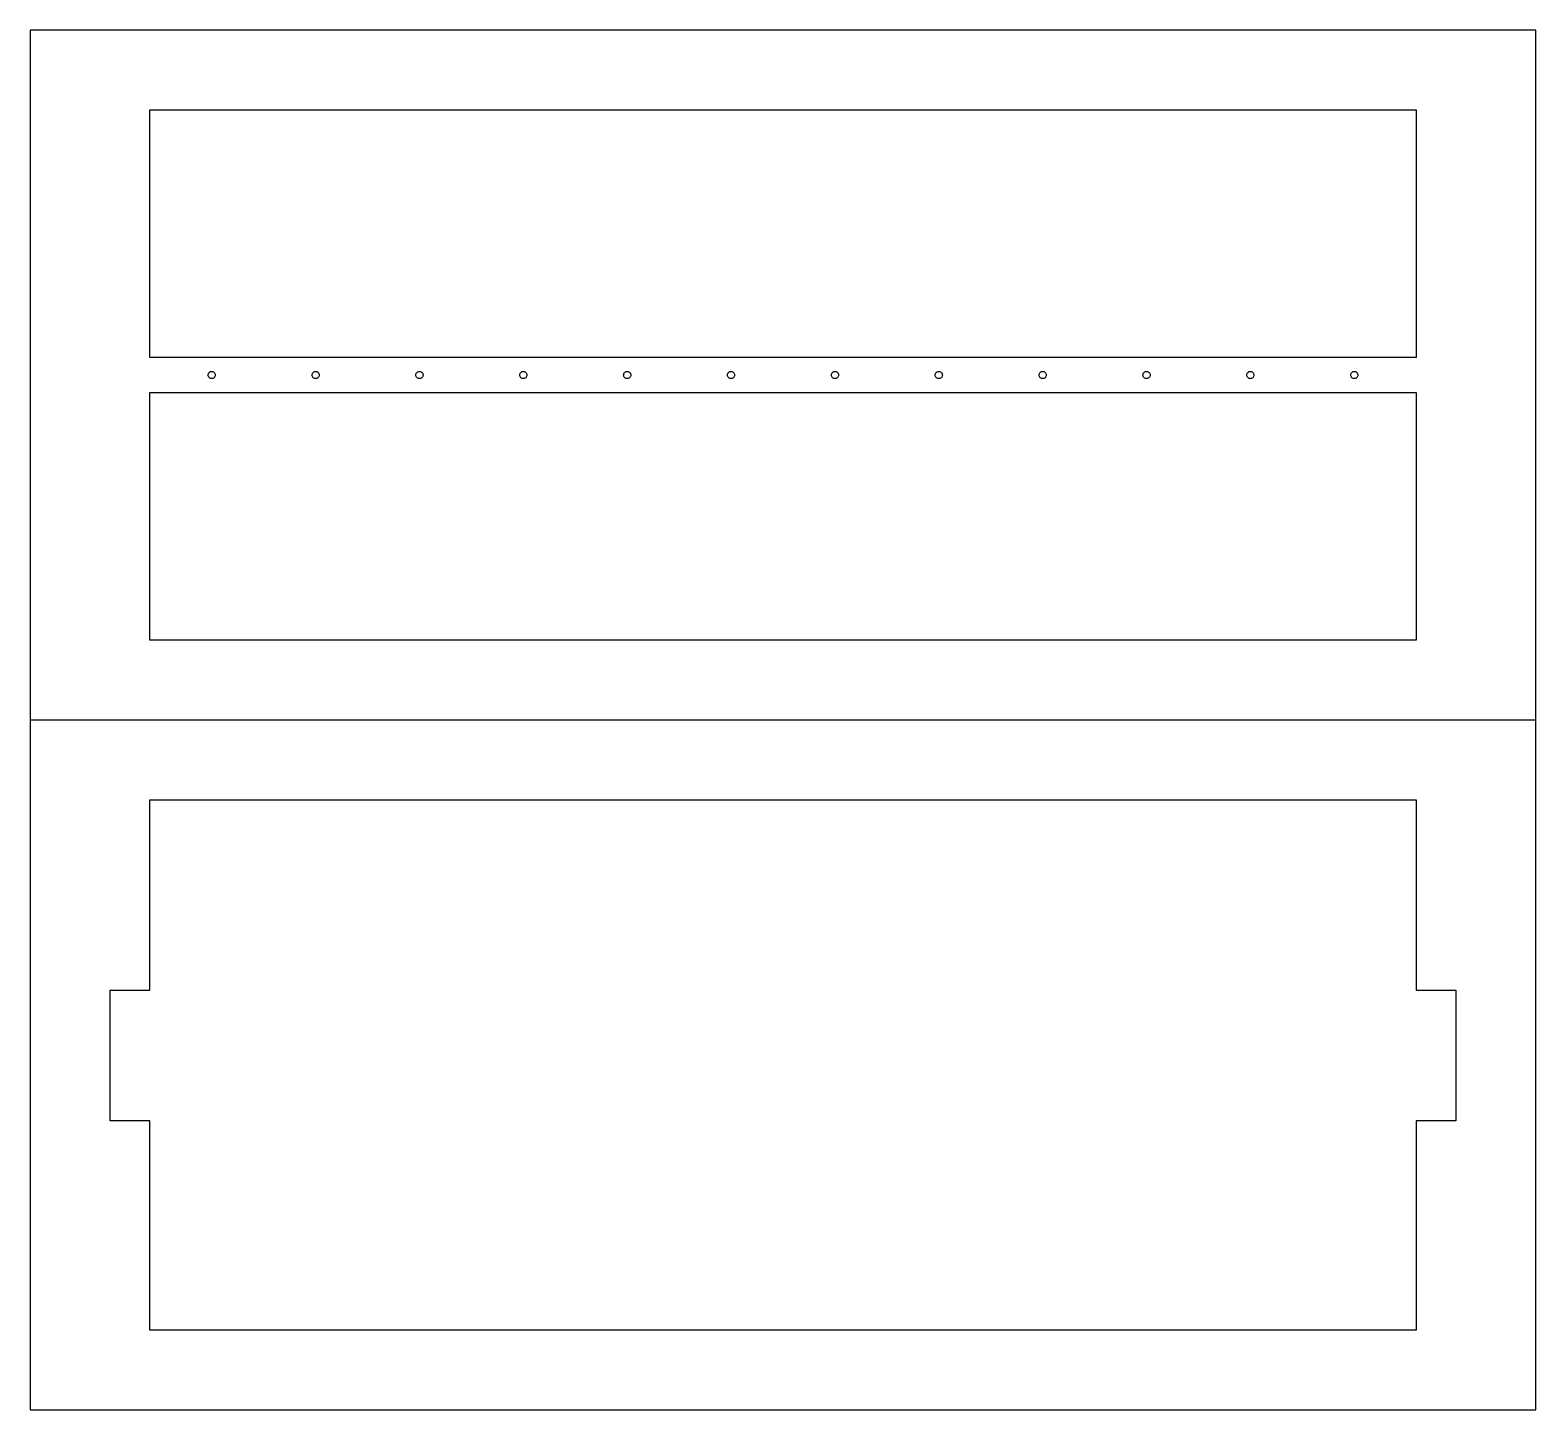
# Model space of a CAD drawing. Header units: metres. Extents: x 0 to 188, y 0 to 173.
import ezdxf

# ---------------------------------------------------------------- set-up
doc = ezdxf.new("R2010")
doc.units = ezdxf.units.M

msp = doc.modelspace()

# ---------------------------------------------------------------- linework, layer by layer
for p, q in [((188.46, 172.73), (0, 172.73)), ((0, 172.73), (0, 86.37)), ((188.46, 86.37), (188.46, 172.73)), ((15, 131.73), (15, 162.73)), ((15, 162.73), (173.46, 162.73)), ((173.46, 162.73), (173.46, 131.73)), ((173.46, 131.73), (15, 131.73)), ((22.285, 129.55), (22.2947, 129.643)), ((22.2947, 129.457), (22.285, 129.55)), ((22.2947, 129.643), (22.3235, 129.731)), ((22.3235, 129.369), (22.2947, 129.457)), ((22.3235, 129.731), (22.37, 129.812)), ((22.37, 129.288), (22.3235, 129.369)), ((22.37, 129.812), (22.4322, 129.881)), ((22.4322, 129.219), (22.37, 129.288)), ((22.4322, 129.881), (22.5075, 129.935)), ((22.5075, 129.165), (22.4322, 129.219)), ((22.5075, 129.935), (22.5925, 129.973)), ((22.5925, 129.127), (22.5075, 129.165)), ((22.5925, 129.973), (22.6835, 129.993)), ((22.6835, 129.107), (22.5925, 129.127)), ((22.6835, 129.993), (22.7765, 129.993)), ((22.7765, 129.107), (22.6835, 129.107)), ((22.7765, 129.993), (22.8675, 129.973)), ((22.8675, 129.127), (22.7765, 129.107)), ((22.8675, 129.973), (22.9525, 129.935)), ((22.9525, 129.165), (22.8675, 129.127)), ((22.9525, 129.935), (23.0278, 129.881)), ((23.0278, 129.219), (22.9525, 129.165)), ((23.0278, 129.881), (23.09, 129.812)), ((23.09, 129.288), (23.0278, 129.219)), ((23.09, 129.812), (23.1365, 129.731)), ((23.1365, 129.369), (23.09, 129.288)), ((23.1365, 129.731), (23.1653, 129.643)), ((23.1653, 129.457), (23.1365, 129.369)), ((23.1653, 129.643), (23.175, 129.55)), ((23.175, 129.55), (23.1653, 129.457)), ((35.285, 129.55), (35.2947, 129.643)), ((35.2947, 129.457), (35.285, 129.55)), ((35.2947, 129.643), (35.3235, 129.731)), ((35.3235, 129.369), (35.2947, 129.457)), ((35.3235, 129.731), (35.37, 129.812)), ((35.37, 129.288), (35.3235, 129.369)), ((35.37, 129.812), (35.4322, 129.881)), ((35.4322, 129.219), (35.37, 129.288)), ((35.4322, 129.881), (35.5075, 129.935)), ((35.5075, 129.165), (35.4322, 129.219)), ((35.5075, 129.935), (35.5925, 129.973)), ((35.5925, 129.127), (35.5075, 129.165)), ((35.5925, 129.973), (35.6835, 129.993)), ((35.6835, 129.107), (35.5925, 129.127)), ((35.6835, 129.993), (35.7765, 129.993)), ((35.7765, 129.107), (35.6835, 129.107)), ((35.7765, 129.993), (35.8675, 129.973)), ((35.8675, 129.127), (35.7765, 129.107)), ((35.8675, 129.973), (35.9525, 129.935)), ((35.9525, 129.165), (35.8675, 129.127)), ((35.9525, 129.935), (36.0278, 129.881)), ((36.0278, 129.219), (35.9525, 129.165)), ((36.0278, 129.881), (36.09, 129.812)), ((36.09, 129.288), (36.0278, 129.219)), ((36.09, 129.812), (36.1365, 129.731)), ((36.1365, 129.369), (36.09, 129.288)), ((36.1365, 129.731), (36.1653, 129.643)), ((36.1653, 129.457), (36.1365, 129.369)), ((36.1653, 129.643), (36.175, 129.55)), ((36.175, 129.55), (36.1653, 129.457)), ((48.285, 129.55), (48.2947, 129.643)), ((48.2947, 129.457), (48.285, 129.55)), ((48.2947, 129.643), (48.3235, 129.731)), ((48.3235, 129.369), (48.2947, 129.457)), ((48.3235, 129.731), (48.37, 129.812)), ((48.37, 129.288), (48.3235, 129.369)), ((48.37, 129.812), (48.4322, 129.881)), ((48.4322, 129.219), (48.37, 129.288)), ((48.4322, 129.881), (48.5075, 129.935)), ((48.5075, 129.165), (48.4322, 129.219)), ((48.5075, 129.935), (48.5925, 129.973)), ((48.5925, 129.127), (48.5075, 129.165)), ((48.5925, 129.973), (48.6835, 129.993)), ((48.6835, 129.107), (48.5925, 129.127)), ((48.6835, 129.993), (48.7765, 129.993)), ((48.7765, 129.107), (48.6835, 129.107)), ((48.7765, 129.993), (48.8675, 129.973)), ((48.8675, 129.127), (48.7765, 129.107)), ((48.8675, 129.973), (48.9525, 129.935)), ((48.9525, 129.165), (48.8675, 129.127)), ((48.9525, 129.935), (49.0278, 129.881)), ((49.0278, 129.219), (48.9525, 129.165)), ((49.0278, 129.881), (49.09, 129.812)), ((49.09, 129.288), (49.0278, 129.219)), ((49.09, 129.812), (49.1365, 129.731)), ((49.1365, 129.369), (49.09, 129.288)), ((49.1365, 129.731), (49.1653, 129.643)), ((49.1653, 129.457), (49.1365, 129.369)), ((49.1653, 129.643), (49.175, 129.55)), ((49.175, 129.55), (49.1653, 129.457)), ((61.285, 129.55), (61.2947, 129.643)), ((61.2947, 129.457), (61.285, 129.55)), ((61.2947, 129.643), (61.3235, 129.731)), ((61.3235, 129.369), (61.2947, 129.457)), ((61.3235, 129.731), (61.37, 129.812)), ((61.37, 129.288), (61.3235, 129.369)), ((61.37, 129.812), (61.4322, 129.881)), ((61.4322, 129.219), (61.37, 129.288)), ((61.4322, 129.881), (61.5075, 129.935)), ((61.5075, 129.165), (61.4322, 129.219)), ((61.5075, 129.935), (61.5925, 129.973)), ((61.5925, 129.127), (61.5075, 129.165)), ((61.5925, 129.973), (61.6835, 129.993)), ((61.6835, 129.107), (61.5925, 129.127)), ((61.6835, 129.993), (61.7765, 129.993)), ((61.7765, 129.107), (61.6835, 129.107)), ((61.7765, 129.993), (61.8675, 129.973)), ((61.8675, 129.127), (61.7765, 129.107)), ((61.8675, 129.973), (61.9525, 129.935)), ((61.9525, 129.165), (61.8675, 129.127)), ((61.9525, 129.935), (62.0278, 129.881)), ((62.0278, 129.219), (61.9525, 129.165)), ((62.0278, 129.881), (62.09, 129.812)), ((62.09, 129.288), (62.0278, 129.219)), ((62.09, 129.812), (62.1365, 129.731)), ((62.1365, 129.369), (62.09, 129.288)), ((62.1365, 129.731), (62.1653, 129.643)), ((62.1653, 129.457), (62.1365, 129.369)), ((62.1653, 129.643), (62.175, 129.55)), ((62.175, 129.55), (62.1653, 129.457)), ((74.285, 129.55), (74.2947, 129.643)), ((74.2947, 129.457), (74.285, 129.55)), ((74.2947, 129.643), (74.3235, 129.731)), ((74.3235, 129.369), (74.2947, 129.457)), ((74.3235, 129.731), (74.37, 129.812)), ((74.37, 129.288), (74.3235, 129.369)), ((74.37, 129.812), (74.4322, 129.881)), ((74.4322, 129.219), (74.37, 129.288)), ((74.4322, 129.881), (74.5075, 129.935)), ((74.5075, 129.165), (74.4322, 129.219)), ((74.5075, 129.935), (74.5925, 129.973)), ((74.5925, 129.127), (74.5075, 129.165)), ((74.5925, 129.973), (74.6835, 129.993)), ((74.6835, 129.107), (74.5925, 129.127)), ((74.6835, 129.993), (74.7765, 129.993)), ((74.7765, 129.107), (74.6835, 129.107)), ((74.7765, 129.993), (74.8675, 129.973)), ((74.8675, 129.127), (74.7765, 129.107)), ((74.8675, 129.973), (74.9525, 129.935)), ((74.9525, 129.165), (74.8675, 129.127)), ((74.9525, 129.935), (75.0278, 129.881)), ((75.0278, 129.219), (74.9525, 129.165)), ((75.0278, 129.881), (75.09, 129.812)), ((75.09, 129.288), (75.0278, 129.219)), ((75.09, 129.812), (75.1365, 129.731)), ((75.1365, 129.369), (75.09, 129.288)), ((75.1365, 129.731), (75.1653, 129.643)), ((75.1653, 129.457), (75.1365, 129.369)), ((75.1653, 129.643), (75.175, 129.55)), ((75.175, 129.55), (75.1653, 129.457)), ((87.285, 129.55), (87.2947, 129.643)), ((87.2947, 129.457), (87.285, 129.55)), ((87.2947, 129.643), (87.3235, 129.731)), ((87.3235, 129.369), (87.2947, 129.457)), ((87.3235, 129.731), (87.37, 129.812)), ((87.37, 129.288), (87.3235, 129.369)), ((87.37, 129.812), (87.4322, 129.881)), ((87.4322, 129.219), (87.37, 129.288)), ((87.4322, 129.881), (87.5075, 129.935)), ((87.5075, 129.165), (87.4322, 129.219)), ((87.5075, 129.935), (87.5925, 129.973)), ((87.5925, 129.127), (87.5075, 129.165)), ((87.5925, 129.973), (87.6835, 129.993)), ((87.6835, 129.107), (87.5925, 129.127)), ((87.6835, 129.993), (87.7765, 129.993)), ((87.7765, 129.107), (87.6835, 129.107)), ((87.7765, 129.993), (87.8675, 129.973)), ((87.8675, 129.127), (87.7765, 129.107)), ((87.8675, 129.973), (87.9525, 129.935)), ((87.9525, 129.165), (87.8675, 129.127)), ((87.9525, 129.935), (88.0278, 129.881)), ((88.0278, 129.219), (87.9525, 129.165)), ((88.0278, 129.881), (88.09, 129.812)), ((88.09, 129.288), (88.0278, 129.219)), ((88.09, 129.812), (88.1365, 129.731)), ((88.1365, 129.369), (88.09, 129.288)), ((88.1365, 129.731), (88.1653, 129.643)), ((88.1653, 129.457), (88.1365, 129.369)), ((88.1653, 129.643), (88.175, 129.55)), ((88.175, 129.55), (88.1653, 129.457)), ((100.285, 129.55), (100.295, 129.643)), ((100.295, 129.457), (100.285, 129.55)), ((100.295, 129.643), (100.323, 129.731)), ((100.323, 129.369), (100.295, 129.457)), ((100.323, 129.731), (100.37, 129.812)), ((100.37, 129.288), (100.323, 129.369)), ((100.37, 129.812), (100.432, 129.881)), ((100.432, 129.219), (100.37, 129.288)), ((100.432, 129.881), (100.507, 129.935)), ((100.507, 129.165), (100.432, 129.219)), ((100.507, 129.935), (100.592, 129.973)), ((100.592, 129.127), (100.507, 129.165)), ((100.592, 129.973), (100.683, 129.993)), ((100.683, 129.107), (100.592, 129.127)), ((100.683, 129.993), (100.777, 129.993)), ((100.777, 129.107), (100.683, 129.107)), ((100.777, 129.993), (100.868, 129.973)), ((100.868, 129.127), (100.777, 129.107)), ((100.868, 129.973), (100.952, 129.935)), ((100.952, 129.165), (100.868, 129.127)), ((100.952, 129.935), (101.028, 129.881)), ((101.028, 129.219), (100.952, 129.165)), ((101.028, 129.881), (101.09, 129.812)), ((101.09, 129.288), (101.028, 129.219)), ((101.09, 129.812), (101.137, 129.731)), ((101.137, 129.369), (101.09, 129.288)), ((101.137, 129.731), (101.165, 129.643)), ((101.165, 129.457), (101.137, 129.369)), ((101.165, 129.643), (101.175, 129.55)), ((101.175, 129.55), (101.165, 129.457)), ((113.285, 129.55), (113.295, 129.643)), ((113.295, 129.457), (113.285, 129.55)), ((113.295, 129.643), (113.323, 129.731)), ((113.323, 129.369), (113.295, 129.457)), ((113.323, 129.731), (113.37, 129.812)), ((113.37, 129.288), (113.323, 129.369)), ((113.37, 129.812), (113.432, 129.881)), ((113.432, 129.219), (113.37, 129.288)), ((113.432, 129.881), (113.507, 129.935)), ((113.507, 129.165), (113.432, 129.219)), ((113.507, 129.935), (113.592, 129.973)), ((113.592, 129.127), (113.507, 129.165)), ((113.592, 129.973), (113.683, 129.993)), ((113.683, 129.107), (113.592, 129.127)), ((113.683, 129.993), (113.777, 129.993)), ((113.777, 129.107), (113.683, 129.107)), ((113.777, 129.993), (113.868, 129.973)), ((113.868, 129.127), (113.777, 129.107)), ((113.868, 129.973), (113.952, 129.935)), ((113.952, 129.165), (113.868, 129.127)), ((113.952, 129.935), (114.028, 129.881)), ((114.028, 129.219), (113.952, 129.165)), ((114.028, 129.881), (114.09, 129.812)), ((114.09, 129.288), (114.028, 129.219)), ((114.09, 129.812), (114.137, 129.731)), ((114.137, 129.369), (114.09, 129.288)), ((114.137, 129.731), (114.165, 129.643)), ((114.165, 129.457), (114.137, 129.369)), ((114.165, 129.643), (114.175, 129.55)), ((114.175, 129.55), (114.165, 129.457)), ((126.285, 129.55), (126.295, 129.643)), ((126.295, 129.457), (126.285, 129.55)), ((126.295, 129.643), (126.323, 129.731)), ((126.323, 129.369), (126.295, 129.457)), ((126.323, 129.731), (126.37, 129.812)), ((126.37, 129.288), (126.323, 129.369)), ((126.37, 129.812), (126.432, 129.881)), ((126.432, 129.219), (126.37, 129.288)), ((126.432, 129.881), (126.507, 129.935)), ((126.507, 129.165), (126.432, 129.219)), ((126.507, 129.935), (126.592, 129.973)), ((126.592, 129.127), (126.507, 129.165)), ((126.592, 129.973), (126.683, 129.993)), ((126.683, 129.107), (126.592, 129.127)), ((126.683, 129.993), (126.777, 129.993)), ((126.777, 129.107), (126.683, 129.107)), ((126.777, 129.993), (126.868, 129.973)), ((126.868, 129.127), (126.777, 129.107)), ((126.868, 129.973), (126.952, 129.935)), ((126.952, 129.165), (126.868, 129.127)), ((126.952, 129.935), (127.028, 129.881)), ((127.028, 129.219), (126.952, 129.165)), ((127.028, 129.881), (127.09, 129.812)), ((127.09, 129.288), (127.028, 129.219)), ((127.09, 129.812), (127.137, 129.731)), ((127.137, 129.369), (127.09, 129.288)), ((127.137, 129.731), (127.165, 129.643)), ((127.165, 129.457), (127.137, 129.369)), ((127.165, 129.643), (127.175, 129.55)), ((127.175, 129.55), (127.165, 129.457)), ((139.285, 129.55), (139.295, 129.643)), ((139.295, 129.457), (139.285, 129.55)), ((139.295, 129.643), (139.323, 129.731)), ((139.323, 129.369), (139.295, 129.457)), ((139.323, 129.731), (139.37, 129.812)), ((139.37, 129.288), (139.323, 129.369)), ((139.37, 129.812), (139.432, 129.881)), ((139.432, 129.219), (139.37, 129.288)), ((139.432, 129.881), (139.507, 129.935)), ((139.507, 129.165), (139.432, 129.219)), ((139.507, 129.935), (139.592, 129.973)), ((139.592, 129.127), (139.507, 129.165)), ((139.592, 129.973), (139.683, 129.993)), ((139.683, 129.107), (139.592, 129.127)), ((139.683, 129.993), (139.777, 129.993)), ((139.777, 129.107), (139.683, 129.107)), ((139.777, 129.993), (139.868, 129.973)), ((139.868, 129.127), (139.777, 129.107)), ((139.868, 129.973), (139.952, 129.935)), ((139.952, 129.165), (139.868, 129.127)), ((139.952, 129.935), (140.028, 129.881)), ((140.028, 129.219), (139.952, 129.165)), ((140.028, 129.881), (140.09, 129.812)), ((140.09, 129.288), (140.028, 129.219)), ((140.09, 129.812), (140.137, 129.731)), ((140.137, 129.369), (140.09, 129.288)), ((140.137, 129.731), (140.165, 129.643)), ((140.165, 129.457), (140.137, 129.369)), ((140.165, 129.643), (140.175, 129.55)), ((140.175, 129.55), (140.165, 129.457)), ((152.285, 129.55), (152.295, 129.643)), ((152.295, 129.457), (152.285, 129.55)), ((152.295, 129.643), (152.323, 129.731)), ((152.323, 129.369), (152.295, 129.457)), ((152.323, 129.731), (152.37, 129.812)), ((152.37, 129.288), (152.323, 129.369)), ((152.37, 129.812), (152.432, 129.881)), ((152.432, 129.219), (152.37, 129.288)), ((152.432, 129.881), (152.507, 129.935)), ((152.507, 129.165), (152.432, 129.219)), ((152.507, 129.935), (152.592, 129.973)), ((152.592, 129.127), (152.507, 129.165)), ((152.592, 129.973), (152.683, 129.993)), ((152.683, 129.107), (152.592, 129.127)), ((152.683, 129.993), (152.777, 129.993)), ((152.777, 129.107), (152.683, 129.107)), ((152.777, 129.993), (152.868, 129.973)), ((152.868, 129.127), (152.777, 129.107)), ((152.868, 129.973), (152.952, 129.935)), ((152.952, 129.165), (152.868, 129.127)), ((152.952, 129.935), (153.028, 129.881)), ((153.028, 129.219), (152.952, 129.165)), ((153.028, 129.881), (153.09, 129.812)), ((153.09, 129.288), (153.028, 129.219)), ((153.09, 129.812), (153.137, 129.731)), ((153.137, 129.369), (153.09, 129.288)), ((153.137, 129.731), (153.165, 129.643)), ((153.165, 129.457), (153.137, 129.369)), ((153.165, 129.643), (153.175, 129.55)), ((153.175, 129.55), (153.165, 129.457)), ((165.285, 129.55), (165.295, 129.643)), ((165.295, 129.457), (165.285, 129.55)), ((165.295, 129.643), (165.323, 129.731)), ((165.323, 129.369), (165.295, 129.457)), ((165.323, 129.731), (165.37, 129.812)), ((165.37, 129.288), (165.323, 129.369)), ((165.37, 129.812), (165.432, 129.881)), ((165.432, 129.219), (165.37, 129.288)), ((165.432, 129.881), (165.507, 129.935)), ((165.507, 129.165), (165.432, 129.219)), ((165.507, 129.935), (165.592, 129.973)), ((165.592, 129.127), (165.507, 129.165)), ((165.592, 129.973), (165.683, 129.993)), ((165.683, 129.107), (165.592, 129.127)), ((165.683, 129.993), (165.777, 129.993)), ((165.777, 129.107), (165.683, 129.107)), ((165.777, 129.993), (165.868, 129.973)), ((165.868, 129.127), (165.777, 129.107)), ((165.868, 129.973), (165.952, 129.935)), ((165.952, 129.165), (165.868, 129.127)), ((165.952, 129.935), (166.028, 129.881)), ((166.028, 129.219), (165.952, 129.165)), ((166.028, 129.881), (166.09, 129.812)), ((166.09, 129.288), (166.028, 129.219)), ((166.09, 129.812), (166.137, 129.731)), ((166.137, 129.369), (166.09, 129.288)), ((166.137, 129.731), (166.165, 129.643)), ((166.165, 129.457), (166.137, 129.369)), ((166.165, 129.643), (166.175, 129.55)), ((166.175, 129.55), (166.165, 129.457)), ((15, 96.37), (15, 127.37)), ((15, 127.37), (173.46, 127.37)), ((173.46, 127.37), (173.46, 96.37)), ((173.46, 96.37), (15, 96.37)), ((0, 86.37), (188.46, 86.37)), ((188.46, 86.36), (0, 86.36)), ((0, 86.36), (0, 0)), ((188.46, 0), (188.46, 86.36)), ((15, 52.56), (15, 76.36)), ((15, 76.36), (173.46, 76.36)), ((173.46, 76.36), (173.46, 52.56)), ((10, 36.2), (10, 52.56)), ((10, 52.56), (15, 52.56)), ((173.46, 52.56), (178.46, 52.56)), ((178.46, 52.56), (178.46, 36.2)), ((15, 36.2), (10, 36.2)), ((15, 10), (15, 36.2)), ((178.46, 36.2), (173.46, 36.2)), ((173.46, 36.2), (173.46, 10)), ((173.46, 10), (15, 10)), ((0, 0), (188.46, 0))]:
    msp.add_line(p, q)

doc.saveas('drawing.dxf')
